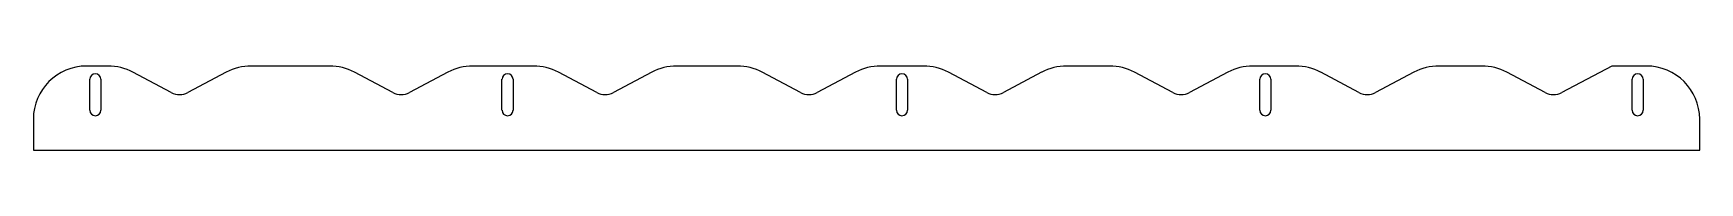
# Model space of a CAD drawing. Header units: millimetres. Extents: x -939 to 941, y -62 to 33.
import ezdxf

# ---------------------------------------------------------------- set-up
doc = ezdxf.new("R2010")
doc.units = ezdxf.units.MM

msp = doc.modelspace()

# ---------------------------------------------------------------- linework, layer by layer
at = {"color": 7, "linetype": 'Continuous', "lineweight": 25}
for p, q in [((-854.6, 32.5), (-878.8, 32.5)), ((-783.2, 2.5), (-826.4, 25.5)), ((-721.2, 25.5), (-764.4, 2.5)), ((-604.6, 32.5), (-693, 32.5)), ((-533.2, 2.5), (-576.4, 25.5)), ((-471.2, 25.5), (-514.4, 2.5)), ((-374.6, 32.5), (-443, 32.5)), ((-303.2, 2.5), (-346.4, 25.5)), ((-241.2, 25.5), (-284.4, 2.5)), ((-144.6, 32.5), (-213, 32.5)), ((-73.2, 2.5), (-116.4, 25.5)), ((-11.2, 25.5), (-54.4, 2.5)), ((65.4, 32.5), (17, 32.5)), ((136.8, 2.5), (93.6, 25.5)), ((198.8, 25.5), (155.6, 2.5)), ((275.4, 32.5), (227, 32.5)), ((346.8, 2.5), (303.6, 25.5)), ((408.8, 25.5), (365.6, 2.5)), ((485.4, 32.5), (437, 32.5)), ((556.8, 2.5), (513.6, 25.5)), ((618.8, 25.5), (575.6, 2.5)), ((695.4, 32.5), (647, 32.5)), ((766.8, 2.5), (723.6, 25.5)), ((842, 32.5), (785.6, 2.5)), ((881.2, 32.5), (842, 32.5)), ((-875.1, -17.5), (-875.1, 17.5)), ((-862.6, 17.5), (-862.6, -17.5)), ((-410.1, -17.5), (-410.1, 17.5)), ((-397.6, 17.5), (-397.6, -17.5)), ((34.9, -17.5), (34.9, 17.5)), ((47.4, 17.5), (47.4, -17.5)), ((444.9, -17.5), (444.9, 17.5)), ((457.4, 17.5), (457.4, -17.5)), ((864.9, -17.5), (864.9, 17.5)), ((877.4, 17.5), (877.4, -17.5)), ((-938.8, -27.5), (-938.8, -62.5)), ((941.2, -62.5), (941.2, -27.5)), ((-938.8, -62.5), (941.2, -62.5))]:
    msp.add_line(p, q, dxfattribs=at)
for centre, radius, start, end in [((-878.8, -27.5), 60, 90, 180), ((-868.8, 17.5), 6.25, 0, 180), ((-854.6, -27.5), 60, 62, 90), ((-693, -27.5), 60, 90, 118), ((-604.6, -27.5), 60, 62, 90), ((-443, -27.5), 60, 90, 118), ((-403.8, 17.5), 6.25, 0, 180), ((-374.6, -27.5), 60, 62, 90), ((-213, -27.5), 60, 90, 118), ((-144.6, -27.5), 60, 62, 90), ((17, -27.5), 60, 90, 118), ((41.2, 17.5), 6.25, 0, 180), ((65.4, -27.5), 60, 62, 90), ((227, -27.5), 60, 90, 118), ((275.4, -27.5), 60, 62, 90), ((437, -27.5), 60, 90, 118), ((451.2, 17.5), 6.25, 0, 180), ((485.4, -27.5), 60, 62, 90), ((647, -27.5), 60, 90, 118), ((695.4, -27.5), 60, 62, 90), ((871.2, 17.5), 6.25, 360, 180), ((881.2, -27.5), 60, 0, 90), ((-773.8, 20.2), 20, 242, 298), ((-523.8, 20.2), 20, 242, 298), ((-293.8, 20.2), 20, 242, 298), ((-63.8, 20.2), 20, 242, 298), ((146.2, 20.2), 20, 242, 298), ((356.2, 20.2), 20, 242, 298), ((566.2, 20.2), 20, 242, 298), ((776.2, 20.2), 20, 242, 298), ((-868.8, -17.5), 6.25, 180, 0), ((-403.8, -17.5), 6.25, 180, 0), ((41.2, -17.5), 6.25, 180, 0), ((451.2, -17.5), 6.25, 180, 0), ((871.2, -17.5), 6.25, 180, 0)]:
    msp.add_arc(centre, radius, start, end, dxfattribs=at)

doc.saveas('drawing.dxf')
